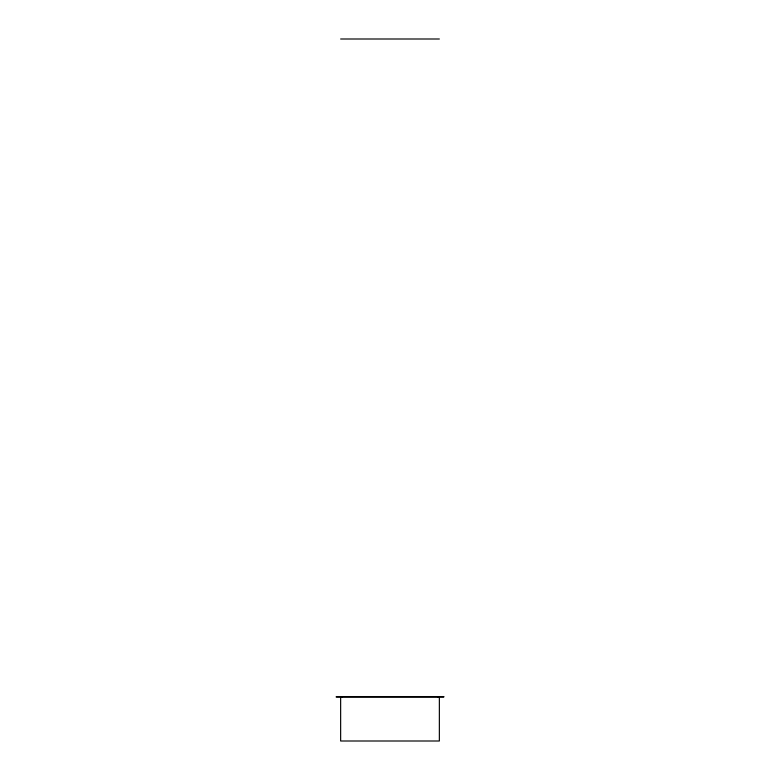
<?xml version="1.0" encoding="UTF-8"?>
<svg xmlns="http://www.w3.org/2000/svg" width="780" height="780" viewBox="0 0 780 780"><rect width="100%" height="100%" fill="white"/><g stroke="black" fill="none" stroke-linecap="round" stroke-linejoin="round"><path stroke-width="1.17" d="M340.645 39L439.364 39M439.364 697.125L439.354 741L340.645 741L340.645 697.125M438.262 696.579L438.262 697.125M341.738 696.579L341.738 697.125M443.742 696.579L336.258 696.579L336.258 697.125L443.742 697.125L443.742 696.579"/></g></svg>
